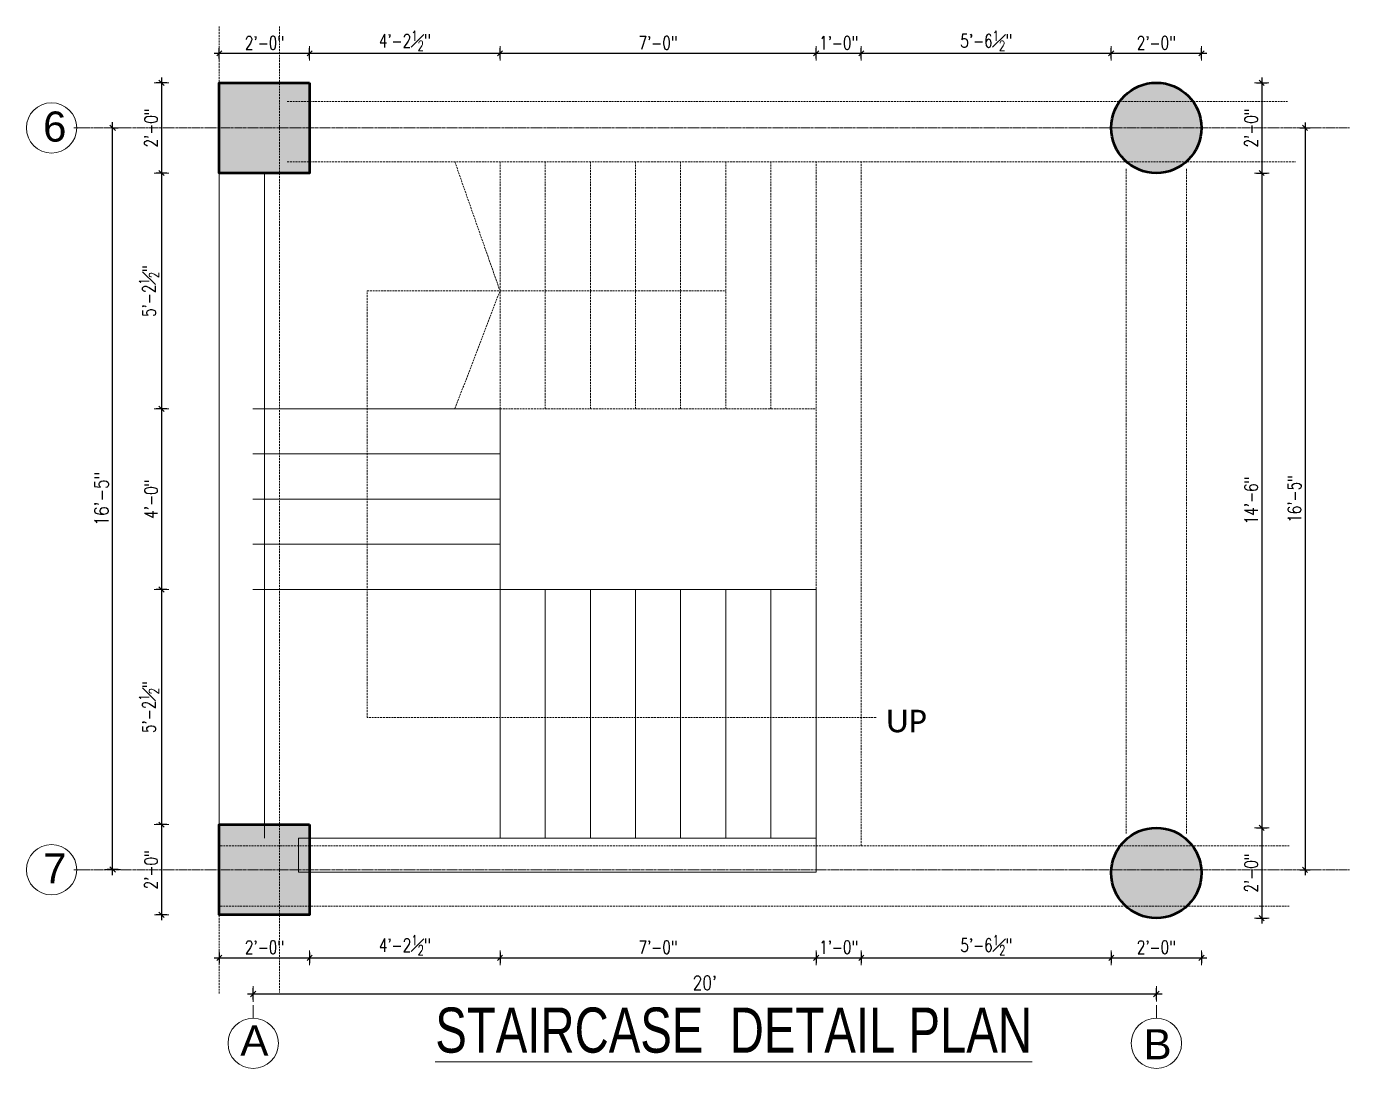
# Model space of a CAD drawing. Header units: inches. Extents: x 0 to 162649, y -36601 to -26324.
# Drawn here: x 159768.9 to 160120.5, y -30521.8 to -30241.4 of the extents above; entities that cross this region are included whole.
import ezdxf
from ezdxf import colors
from ezdxf.entities.mleader import LeaderData, LeaderLine
from ezdxf.enums import TextEntityAlignment as Align
from ezdxf.math import Vec2, Vec3

# ---------------------------------------------------------------- set-up
doc = ezdxf.new("R2010")
doc.units = ezdxf.units.IN
doc.header["$MEASUREMENT"] = 0
doc.linetypes.add('CENTER2', pattern=[1.125, 0.75, -0.125, 0.125, -0.125])
doc.linetypes.add('DASHED', pattern=[0.75, 0.5, -0.25])
for name, color, linetype, lineweight in [('A-COLUMN', 3, 'Continuous', 50), ('Dim', 1, 'Continuous', 13), ('Frame', 61, 'Continuous', 9), ('Grid', 9, 'Continuous', 13), ('hatch', 252, 'Continuous', 0), ('OL_AR_Center line', 253, 'CENTER2', 13), ('OL_AR_Hatch', 253, 'Continuous', 0), ('OL_AR_SYMBOL', 1, 'Continuous', 5), ('OL_AR_Text', 140, 'Continuous', 5), ('Title', 4, 'Continuous', 18)]:
    doc.layers.add(name, color=color, linetype=linetype, lineweight=lineweight)
doc.styles.add('1-8 Annotative Text', font='calibri.ttf', dxfattribs={"height": 0.125})
doc.styles.add('Arial', font='arial.ttf', dxfattribs={"width": 0.8})
doc.styles.add('rmtext', font='romans.shx', dxfattribs={"width": 0.8})
doc.styles.add('S30', font='romans.shx', dxfattribs={"width": 0.75})
doc.styles.get("Standard").update_dxf_attribs({"font": 'arial.ttf'})
doc.dimstyles.new('D40', dxfattribs={"dimscale": 45, "dimtxt": 0.078125, "dimasz": 0.03125, "dimexe": 0.03125, "dimexo": 0.0625, "dimgap": 0.015625, "dimtad": 1, "dimdec": 1, "dimzin": 3, "dimdsep": 46, "dimlunit": 4, "dimtxsty": 'S30', "dimblk": 'OBLIQUE', "dimcen": 0.09375, "dimdle": 0.03125, "dimclrd": 256, "dimclre": 256, "dimclrt": 2, "dimadec": 0, "dimazin": 0, "dimtfac": 0.75, "dimtdec": 1, "dimtix": 1, "dimtmove": 0, "dimatfit": 3, "dimfxl": 0.03125, "dimfxlon": 1, "dimfrac": 1, "dimtolj": 1, "dimtzin": 0, "dimarcsym": 0})
doc.dimstyles.new('DIM-48', dxfattribs={"dimscale": 48, "dimtxt": 0.078125, "dimasz": 0.03125, "dimexe": 0.03125, "dimexo": 0.0625, "dimgap": 0.015625, "dimtad": 1, "dimdec": 1, "dimdsep": 46, "dimlunit": 4, "dimtxsty": 'rmtext', "dimblk": 'OBLIQUE', "dimcen": 2.5, "dimdle": 0.03125, "dimclrd": 1, "dimclre": 1, "dimclrt": 2, "dimadec": 0, "dimazin": 0, "dimtfac": 0.75, "dimtdec": 1, "dimtmove": 2, "dimatfit": 2, "dimfxl": 0.03125, "dimfxlon": 1, "dimfrac": 1, "dimtolj": 1, "dimtzin": 0, "dimarcsym": 0})

# ---------------------------------------------------------------- blocks, each defined once
blk = doc.blocks.new('18-18-COLUMN')
at = {"layer": 'hatch'}
h = blk.add_hatch(color=256, dxfattribs=at)
h.dxf.hatch_style = 1
h.paths.add_polyline_path([(161857.73, -30709.37), (161857.73, -30727.37), (161839.73, -30727.37), (161839.73, -30709.37)])
blk.add_lwpolyline([(161857.73, -30709.37), (161857.73, -30727.37), (161839.73, -30727.37), (161839.73, -30709.37), (161857.73, -30709.37)])
blk = doc.blocks.new('_Oblique')
for p, q in [((-0.49, -0.49), (0.49, 0.49)), ((0, -1.37), (0, 1.38))]:
    blk.add_line(p, q)
blk = doc.blocks.new('*D901')
at = {"layer": 'Defpoints', "color": 0, "transparency": 16777216}
for p in [(159791.79, -30268.34), (159791.79, -30268.34), (159817.13, -30465.43)]:
    blk.add_point(p, dxfattribs=at)
at = {"layer": 'Dim', "color": 1, "lineweight": -2, "transparency": 16777216}
for p, q in [((159791.79, -30466.93), (159791.79, -30266.84)), ((159791.79, -30268.34), (159793.29, -30268.34)), ((159793.29, -30465.43), (159790.29, -30465.43))]:
    blk.add_line(p, q, dxfattribs=at)
at = {"layer": 'Dim', "color": 1, "lineweight": -2, "transparency": 16777216, "xscale": 1.5, "yscale": 1.5, "zscale": 1.5}
for p, rotation in [((159791.79, -30268.34), 90), ((159791.79, -30465.43), 270)]:
    blk.add_blockref('_Oblique', p, dxfattribs=dict(at, rotation=rotation))
at = {"layer": 'Dim', "color": 2, "transparency": 16777216, "insert": (159788.81, -30366.88), "char_height": 3.75, "attachment_point": 5, "rotation": 90, "style": 'rmtext'}
blk.add_mtext('\\A1;16\'-5"', dxfattribs=at)
blk = doc.blocks.new('*D902')
at = {"layer": 'Defpoints', "color": 0, "transparency": 16777216}
for p in [(160069.13, -30498.52), (159829.13, -30504.22), (160069.13, -30504.22)]:
    blk.add_point(p, dxfattribs=at)
at = {"layer": 'Dim', "color": 1, "lineweight": -2, "transparency": 16777216}
for p, q in [((159827.63, -30498.52), (160070.63, -30498.52)), ((159829.13, -30500.02), (159829.13, -30497.02)), ((160069.13, -30500.02), (160069.13, -30497.02))]:
    blk.add_line(p, q, dxfattribs=at)
at = {"layer": 'Dim', "color": 1, "lineweight": -2, "transparency": 16777216, "xscale": 1.5, "yscale": 1.5, "zscale": 1.5, "rotation": 180}
blk.add_blockref('_Oblique', (159829.13, -30498.52), dxfattribs=at)
at = {"layer": 'Dim', "color": 1, "lineweight": -2, "transparency": 16777216, "xscale": 1.5, "yscale": 1.5, "zscale": 1.5}
blk.add_blockref('_Oblique', (160069.13, -30498.52), dxfattribs=at)
at = {"layer": 'Dim', "color": 2, "transparency": 16777216, "insert": (159949.13, -30495.54), "char_height": 3.75, "attachment_point": 5, "style": 'rmtext'}
blk.add_mtext("\\A1;20'", dxfattribs=at)
blk = doc.blocks.new('*D846')
at = {"layer": 'Defpoints', "color": 0, "transparency": 16777216}
for p in [(159820.13, -30256.34), (159804.79, -30280.34), (159820.13, -30280.34)]:
    blk.add_point(p, dxfattribs=at)
at = {"layer": 'Dim', "lineweight": -2, "transparency": 16777216}
for p, q in [((159806.2, -30256.34), (159803.38, -30256.34)), ((159804.79, -30254.93), (159804.79, -30281.74)), ((159806.2, -30280.34), (159803.38, -30280.34))]:
    blk.add_line(p, q, dxfattribs=at)
at = {"layer": 'Dim', "lineweight": -2, "transparency": 16777216, "xscale": 1.40625, "yscale": 1.40625, "zscale": 1.40625}
for p, rotation in [((159804.79, -30256.34), 90), ((159804.79, -30280.34), 270)]:
    blk.add_blockref('_Oblique', p, dxfattribs=dict(at, rotation=rotation))
at = {"layer": 'Dim', "color": 2, "transparency": 16777216, "insert": (159801.99, -30268.34), "char_height": 3.516, "attachment_point": 5, "rotation": 90, "style": 'S30'}
blk.add_mtext('\\A1;2\'-0"', dxfattribs=at)
blk = doc.blocks.new('*D903')
at = {"layer": 'Defpoints', "color": 0, "transparency": 16777216}
for p in [(159820.13, -30280.34), (159804.79, -30343.01), (159829.05, -30343.01)]:
    blk.add_point(p, dxfattribs=at)
at = {"layer": 'Dim', "lineweight": -2, "transparency": 16777216}
for p, q in [((159806.2, -30280.34), (159803.38, -30280.34)), ((159804.79, -30278.93), (159804.79, -30344.42)), ((159806.2, -30343.01), (159803.38, -30343.01))]:
    blk.add_line(p, q, dxfattribs=at)
at = {"layer": 'Dim', "lineweight": -2, "transparency": 16777216, "xscale": 1.40625, "yscale": 1.40625, "zscale": 1.40625}
for p, rotation in [((159804.79, -30280.34), 90), ((159804.79, -30343.01), 270)]:
    blk.add_blockref('_Oblique', p, dxfattribs=dict(at, rotation=rotation))
at = {"layer": 'Dim', "color": 2, "transparency": 16777216, "insert": (159801.45, -30311.68), "char_height": 3.5156, "attachment_point": 5, "rotation": 90, "style": 'S30'}
blk.add_mtext('\\A1;5\'-2{\\H0.750000x;\\S1#2;}"', dxfattribs=at)
blk = doc.blocks.new('*D904')
at = {"layer": 'Defpoints', "color": 0, "transparency": 16777216}
for p in [(159829.05, -30343.01), (159804.79, -30391.01), (159829.05, -30391.01)]:
    blk.add_point(p, dxfattribs=at)
at = {"layer": 'Dim', "lineweight": -2, "transparency": 16777216}
for p, q in [((159806.2, -30343.01), (159803.38, -30343.01)), ((159804.79, -30341.61), (159804.79, -30392.42)), ((159806.2, -30391.01), (159803.38, -30391.01))]:
    blk.add_line(p, q, dxfattribs=at)
at = {"layer": 'Dim', "lineweight": -2, "transparency": 16777216, "xscale": 1.40625, "yscale": 1.40625, "zscale": 1.40625}
for p, rotation in [((159804.79, -30343.01), 90), ((159804.79, -30391.01), 270)]:
    blk.add_blockref('_Oblique', p, dxfattribs=dict(at, rotation=rotation))
at = {"layer": 'Dim', "color": 2, "transparency": 16777216, "insert": (159801.99, -30367.01), "char_height": 3.516, "attachment_point": 5, "rotation": 90, "style": 'S30'}
blk.add_mtext('\\A1;4\'-0"', dxfattribs=at)
blk = doc.blocks.new('*D905')
at = {"layer": 'Defpoints', "color": 0, "transparency": 16777216}
for p in [(159829.05, -30391.01), (159804.79, -30453.52), (159820.13, -30453.52)]:
    blk.add_point(p, dxfattribs=at)
at = {"layer": 'Dim', "lineweight": -2, "transparency": 16777216}
for p, q in [((159804.79, -30389.61), (159804.79, -30454.93)), ((159806.2, -30391.01), (159803.38, -30391.01)), ((159806.2, -30453.52), (159803.38, -30453.52))]:
    blk.add_line(p, q, dxfattribs=at)
at = {"layer": 'Dim', "lineweight": -2, "transparency": 16777216, "xscale": 1.40625, "yscale": 1.40625, "zscale": 1.40625}
for p, rotation in [((159804.79, -30391.01), 90), ((159804.79, -30453.52), 270)]:
    blk.add_blockref('_Oblique', p, dxfattribs=dict(at, rotation=rotation))
at = {"layer": 'Dim', "color": 2, "transparency": 16777216, "insert": (159801.45, -30422.27), "char_height": 3.5156, "attachment_point": 5, "rotation": 90, "style": 'S30'}
blk.add_mtext('\\A1;5\'-2{\\H0.750000x;\\S1#2;}"', dxfattribs=at)
blk = doc.blocks.new('*D847')
at = {"layer": 'Defpoints', "color": 0, "transparency": 16777216}
for p in [(159820.13, -30453.52), (159804.79, -30477.52), (159820.13, -30477.52)]:
    blk.add_point(p, dxfattribs=at)
at = {"layer": 'Dim', "lineweight": -2, "transparency": 16777216}
for p, q in [((159806.2, -30453.52), (159803.38, -30453.52)), ((159804.79, -30452.11), (159804.79, -30478.93)), ((159806.2, -30477.52), (159803.38, -30477.52))]:
    blk.add_line(p, q, dxfattribs=at)
at = {"layer": 'Dim', "lineweight": -2, "transparency": 16777216, "xscale": 1.40625, "yscale": 1.40625, "zscale": 1.40625}
for p, rotation in [((159804.79, -30453.52), 90), ((159804.79, -30477.52), 270)]:
    blk.add_blockref('_Oblique', p, dxfattribs=dict(at, rotation=rotation))
at = {"layer": 'Dim', "color": 2, "transparency": 16777216, "insert": (159801.99, -30465.52), "char_height": 3.516, "attachment_point": 5, "rotation": 90, "style": 'S30'}
blk.add_mtext('\\A1;2\'-0"', dxfattribs=at)
blk = doc.blocks.new('*D848')
at = {"layer": 'Defpoints', "color": 0, "transparency": 16777216}
for p in [(159820.13, -30475.15), (159844.13, -30475.15), (159844.13, -30488.92)]:
    blk.add_point(p, dxfattribs=at)
at = {"layer": 'Dim', "lineweight": -2, "transparency": 16777216}
for p, q in [((159820.13, -30487.52), (159820.13, -30490.33)), ((159844.13, -30487.52), (159844.13, -30490.33)), ((159818.72, -30488.92), (159845.53, -30488.92))]:
    blk.add_line(p, q, dxfattribs=at)
at = {"layer": 'Dim', "lineweight": -2, "transparency": 16777216, "xscale": 1.40625, "yscale": 1.40625, "zscale": 1.40625, "rotation": 180}
blk.add_blockref('_Oblique', (159820.13, -30488.92), dxfattribs=at)
at = {"layer": 'Dim', "lineweight": -2, "transparency": 16777216, "xscale": 1.40625, "yscale": 1.40625, "zscale": 1.40625}
blk.add_blockref('_Oblique', (159844.13, -30488.92), dxfattribs=at)
at = {"layer": 'Dim', "color": 2, "transparency": 16777216, "insert": (159832.13, -30486.13), "char_height": 3.516, "attachment_point": 5, "style": 'S30'}
blk.add_mtext('\\A1;2\'-0"', dxfattribs=at)
blk = doc.blocks.new('*D849')
at = {"layer": 'Defpoints', "color": 0, "transparency": 16777216}
for p in [(159894.72, -30457.15), (159844.13, -30475.15), (159894.72, -30488.92)]:
    blk.add_point(p, dxfattribs=at)
at = {"layer": 'Dim', "lineweight": -2, "transparency": 16777216}
for p, q in [((159844.13, -30487.52), (159844.13, -30490.33)), ((159894.72, -30487.52), (159894.72, -30490.33)), ((159842.72, -30488.92), (159896.12, -30488.92))]:
    blk.add_line(p, q, dxfattribs=at)
at = {"layer": 'Dim', "lineweight": -2, "transparency": 16777216, "xscale": 1.40625, "yscale": 1.40625, "zscale": 1.40625, "rotation": 180}
blk.add_blockref('_Oblique', (159844.13, -30488.92), dxfattribs=at)
at = {"layer": 'Dim', "lineweight": -2, "transparency": 16777216, "xscale": 1.40625, "yscale": 1.40625, "zscale": 1.40625}
blk.add_blockref('_Oblique', (159894.72, -30488.92), dxfattribs=at)
at = {"layer": 'Dim', "color": 2, "transparency": 16777216, "insert": (159869.42, -30485.58), "char_height": 3.5156, "attachment_point": 5, "style": 'S30'}
blk.add_mtext('\\A1;4\'-2{\\H0.750000x;\\S1#2;}"', dxfattribs=at)
blk = doc.blocks.new('*D906')
at = {"layer": 'Defpoints', "color": 0, "transparency": 16777216}
for p in [(159894.72, -30457.15), (159978.72, -30457.15), (159978.72, -30488.92)]:
    blk.add_point(p, dxfattribs=at)
at = {"layer": 'Dim', "lineweight": -2, "transparency": 16777216}
for p, q in [((159894.72, -30487.52), (159894.72, -30490.33)), ((159978.72, -30487.52), (159978.72, -30490.33)), ((159893.31, -30488.92), (159980.12, -30488.92))]:
    blk.add_line(p, q, dxfattribs=at)
at = {"layer": 'Dim', "lineweight": -2, "transparency": 16777216, "xscale": 1.40625, "yscale": 1.40625, "zscale": 1.40625, "rotation": 180}
blk.add_blockref('_Oblique', (159894.72, -30488.92), dxfattribs=at)
at = {"layer": 'Dim', "lineweight": -2, "transparency": 16777216, "xscale": 1.40625, "yscale": 1.40625, "zscale": 1.40625}
blk.add_blockref('_Oblique', (159978.72, -30488.92), dxfattribs=at)
at = {"layer": 'Dim', "color": 2, "transparency": 16777216, "insert": (159936.72, -30486.13), "char_height": 3.516, "attachment_point": 5, "style": 'S30'}
blk.add_mtext('\\A1;7\'-0"', dxfattribs=at)
blk = doc.blocks.new('*D907')
at = {"layer": 'Defpoints', "color": 0, "transparency": 16777216}
for p in [(159978.72, -30457.15), (159990.72, -30459.15), (159990.72, -30488.92)]:
    blk.add_point(p, dxfattribs=at)
at = {"layer": 'Dim', "lineweight": -2, "transparency": 16777216}
for p, q in [((159978.72, -30487.52), (159978.72, -30490.33)), ((159990.72, -30487.52), (159990.72, -30490.33)), ((159977.31, -30488.92), (159992.12, -30488.92))]:
    blk.add_line(p, q, dxfattribs=at)
at = {"layer": 'Dim', "lineweight": -2, "transparency": 16777216, "xscale": 1.40625, "yscale": 1.40625, "zscale": 1.40625, "rotation": 180}
blk.add_blockref('_Oblique', (159978.72, -30488.92), dxfattribs=at)
at = {"layer": 'Dim', "lineweight": -2, "transparency": 16777216, "xscale": 1.40625, "yscale": 1.40625, "zscale": 1.40625}
blk.add_blockref('_Oblique', (159990.72, -30488.92), dxfattribs=at)
at = {"layer": 'Dim', "color": 2, "transparency": 16777216, "insert": (159984.72, -30486.13), "char_height": 3.516, "attachment_point": 5, "style": 'S30'}
blk.add_mtext('\\A1;1\'-0"', dxfattribs=at)
blk = doc.blocks.new('*D908')
at = {"layer": 'Defpoints', "color": 0, "transparency": 16777216}
for p in [(159990.72, -30459.15), (160057.16, -30465.52), (160057.16, -30488.92)]:
    blk.add_point(p, dxfattribs=at)
at = {"layer": 'Dim', "lineweight": -2, "transparency": 16777216}
for p, q in [((159990.72, -30487.52), (159990.72, -30490.33)), ((160057.16, -30487.52), (160057.16, -30490.33)), ((159989.31, -30488.92), (160058.56, -30488.92))]:
    blk.add_line(p, q, dxfattribs=at)
at = {"layer": 'Dim', "lineweight": -2, "transparency": 16777216, "xscale": 1.40625, "yscale": 1.40625, "zscale": 1.40625, "rotation": 180}
blk.add_blockref('_Oblique', (159990.72, -30488.92), dxfattribs=at)
at = {"layer": 'Dim', "lineweight": -2, "transparency": 16777216, "xscale": 1.40625, "yscale": 1.40625, "zscale": 1.40625}
blk.add_blockref('_Oblique', (160057.16, -30488.92), dxfattribs=at)
at = {"layer": 'Dim', "color": 2, "transparency": 16777216, "insert": (160023.94, -30485.58), "char_height": 3.5156, "attachment_point": 5, "style": 'S30'}
blk.add_mtext('\\A1;5\'-6{\\H0.750000x;\\S1#2;}"', dxfattribs=at)
blk = doc.blocks.new('*D909')
at = {"layer": 'Defpoints', "color": 0, "transparency": 16777216}
for p in [(160057.16, -30465.52), (160081.1, -30465.52), (160081.1, -30488.92)]:
    blk.add_point(p, dxfattribs=at)
at = {"layer": 'Dim', "lineweight": -2, "transparency": 16777216}
for p, q in [((160057.16, -30487.52), (160057.16, -30490.33)), ((160081.1, -30487.52), (160081.1, -30490.33)), ((160055.75, -30488.92), (160082.5, -30488.92))]:
    blk.add_line(p, q, dxfattribs=at)
at = {"layer": 'Dim', "lineweight": -2, "transparency": 16777216, "xscale": 1.40625, "yscale": 1.40625, "zscale": 1.40625, "rotation": 180}
blk.add_blockref('_Oblique', (160057.16, -30488.92), dxfattribs=at)
at = {"layer": 'Dim', "lineweight": -2, "transparency": 16777216, "xscale": 1.40625, "yscale": 1.40625, "zscale": 1.40625}
blk.add_blockref('_Oblique', (160081.1, -30488.92), dxfattribs=at)
at = {"layer": 'Dim', "color": 2, "transparency": 16777216, "insert": (160069.13, -30486.13), "char_height": 3.516, "attachment_point": 5, "style": 'S30'}
blk.add_mtext('\\A1;2\'-0"', dxfattribs=at)
blk = doc.blocks.new('*D910')
at = {"layer": 'Defpoints', "color": 0, "transparency": 16777216}
for p in [(159844.13, -30248.52), (159820.13, -30256.34), (159844.13, -30256.34)]:
    blk.add_point(p, dxfattribs=at)
at = {"layer": 'Dim', "lineweight": -2, "transparency": 16777216}
for p, q in [((159818.72, -30248.52), (159845.53, -30248.52)), ((159820.13, -30249.93), (159820.13, -30247.11)), ((159844.13, -30249.93), (159844.13, -30247.11))]:
    blk.add_line(p, q, dxfattribs=at)
at = {"layer": 'Dim', "lineweight": -2, "transparency": 16777216, "xscale": 1.40625, "yscale": 1.40625, "zscale": 1.40625, "rotation": 180}
blk.add_blockref('_Oblique', (159820.13, -30248.52), dxfattribs=at)
at = {"layer": 'Dim', "lineweight": -2, "transparency": 16777216, "xscale": 1.40625, "yscale": 1.40625, "zscale": 1.40625}
blk.add_blockref('_Oblique', (159844.13, -30248.52), dxfattribs=at)
at = {"layer": 'Dim', "color": 2, "transparency": 16777216, "insert": (159832.13, -30245.73), "char_height": 3.516, "attachment_point": 5, "style": 'S30'}
blk.add_mtext('\\A1;2\'-0"', dxfattribs=at)
blk = doc.blocks.new('*D911')
at = {"layer": 'Defpoints', "color": 0, "transparency": 16777216}
for p in [(159894.72, -30248.52), (159844.13, -30256.34), (159894.72, -30277.34)]:
    blk.add_point(p, dxfattribs=at)
at = {"layer": 'Dim', "lineweight": -2, "transparency": 16777216}
for p, q in [((159842.72, -30248.52), (159896.12, -30248.52)), ((159844.13, -30249.93), (159844.13, -30247.11)), ((159894.72, -30249.93), (159894.72, -30247.11))]:
    blk.add_line(p, q, dxfattribs=at)
at = {"layer": 'Dim', "lineweight": -2, "transparency": 16777216, "xscale": 1.40625, "yscale": 1.40625, "zscale": 1.40625, "rotation": 180}
blk.add_blockref('_Oblique', (159844.13, -30248.52), dxfattribs=at)
at = {"layer": 'Dim', "lineweight": -2, "transparency": 16777216, "xscale": 1.40625, "yscale": 1.40625, "zscale": 1.40625}
blk.add_blockref('_Oblique', (159894.72, -30248.52), dxfattribs=at)
at = {"layer": 'Dim', "color": 2, "transparency": 16777216, "insert": (159869.42, -30245.18), "char_height": 3.5156, "attachment_point": 5, "style": 'S30'}
blk.add_mtext('\\A1;4\'-2{\\H0.750000x;\\S1#2;}"', dxfattribs=at)
blk = doc.blocks.new('*D912')
at = {"layer": 'Defpoints', "color": 0, "transparency": 16777216}
for p in [(159978.72, -30248.52), (159894.72, -30277.34), (159978.72, -30277.34)]:
    blk.add_point(p, dxfattribs=at)
at = {"layer": 'Dim', "lineweight": -2, "transparency": 16777216}
for p, q in [((159893.31, -30248.52), (159980.12, -30248.52)), ((159894.72, -30249.93), (159894.72, -30247.11)), ((159978.72, -30249.93), (159978.72, -30247.11))]:
    blk.add_line(p, q, dxfattribs=at)
at = {"layer": 'Dim', "lineweight": -2, "transparency": 16777216, "xscale": 1.40625, "yscale": 1.40625, "zscale": 1.40625, "rotation": 180}
blk.add_blockref('_Oblique', (159894.72, -30248.52), dxfattribs=at)
at = {"layer": 'Dim', "lineweight": -2, "transparency": 16777216, "xscale": 1.40625, "yscale": 1.40625, "zscale": 1.40625}
blk.add_blockref('_Oblique', (159978.72, -30248.52), dxfattribs=at)
at = {"layer": 'Dim', "color": 2, "transparency": 16777216, "insert": (159936.72, -30245.73), "char_height": 3.516, "attachment_point": 5, "style": 'S30'}
blk.add_mtext('\\A1;7\'-0"', dxfattribs=at)
blk = doc.blocks.new('*D913')
at = {"layer": 'Defpoints', "color": 0, "transparency": 16777216}
for p in [(159990.72, -30248.52), (159978.72, -30277.34), (159990.72, -30277.34)]:
    blk.add_point(p, dxfattribs=at)
at = {"layer": 'Dim', "lineweight": -2, "transparency": 16777216}
for p, q in [((159977.31, -30248.52), (159992.12, -30248.52)), ((159978.72, -30249.93), (159978.72, -30247.11)), ((159990.72, -30249.93), (159990.72, -30247.11))]:
    blk.add_line(p, q, dxfattribs=at)
at = {"layer": 'Dim', "lineweight": -2, "transparency": 16777216, "xscale": 1.40625, "yscale": 1.40625, "zscale": 1.40625, "rotation": 180}
blk.add_blockref('_Oblique', (159978.72, -30248.52), dxfattribs=at)
at = {"layer": 'Dim', "lineweight": -2, "transparency": 16777216, "xscale": 1.40625, "yscale": 1.40625, "zscale": 1.40625}
blk.add_blockref('_Oblique', (159990.72, -30248.52), dxfattribs=at)
at = {"layer": 'Dim', "color": 2, "transparency": 16777216, "insert": (159984.72, -30245.73), "char_height": 3.516, "attachment_point": 5, "style": 'S30'}
blk.add_mtext('\\A1;1\'-0"', dxfattribs=at)
blk = doc.blocks.new('*D914')
at = {"layer": 'Defpoints', "color": 0, "transparency": 16777216}
for p in [(160057.13, -30248.52), (160057.13, -30268.34), (159990.72, -30277.34)]:
    blk.add_point(p, dxfattribs=at)
at = {"layer": 'Dim', "lineweight": -2, "transparency": 16777216}
for p, q in [((159989.31, -30248.52), (160058.53, -30248.52)), ((159990.72, -30249.93), (159990.72, -30247.11)), ((160057.13, -30249.93), (160057.13, -30247.11))]:
    blk.add_line(p, q, dxfattribs=at)
at = {"layer": 'Dim', "lineweight": -2, "transparency": 16777216, "xscale": 1.40625, "yscale": 1.40625, "zscale": 1.40625, "rotation": 180}
blk.add_blockref('_Oblique', (159990.72, -30248.52), dxfattribs=at)
at = {"layer": 'Dim', "lineweight": -2, "transparency": 16777216, "xscale": 1.40625, "yscale": 1.40625, "zscale": 1.40625}
blk.add_blockref('_Oblique', (160057.13, -30248.52), dxfattribs=at)
at = {"layer": 'Dim', "color": 2, "transparency": 16777216, "insert": (160023.92, -30245.18), "char_height": 3.5156, "attachment_point": 5, "style": 'S30'}
blk.add_mtext('\\A1;5\'-6{\\H0.750000x;\\S1#2;}"', dxfattribs=at)
blk = doc.blocks.new('*D915')
at = {"layer": 'Defpoints', "color": 0, "transparency": 16777216}
for p in [(160081.13, -30248.52), (160057.13, -30268.34), (160081.13, -30268.34)]:
    blk.add_point(p, dxfattribs=at)
at = {"layer": 'Dim', "lineweight": -2, "transparency": 16777216}
for p, q in [((160055.72, -30248.52), (160082.53, -30248.52)), ((160057.13, -30249.93), (160057.13, -30247.11)), ((160081.13, -30249.93), (160081.13, -30247.11))]:
    blk.add_line(p, q, dxfattribs=at)
at = {"layer": 'Dim', "lineweight": -2, "transparency": 16777216, "xscale": 1.40625, "yscale": 1.40625, "zscale": 1.40625, "rotation": 180}
blk.add_blockref('_Oblique', (160057.13, -30248.52), dxfattribs=at)
at = {"layer": 'Dim', "lineweight": -2, "transparency": 16777216, "xscale": 1.40625, "yscale": 1.40625, "zscale": 1.40625}
blk.add_blockref('_Oblique', (160081.13, -30248.52), dxfattribs=at)
at = {"layer": 'Dim', "color": 2, "transparency": 16777216, "insert": (160069.13, -30245.73), "char_height": 3.516, "attachment_point": 5, "style": 'S30'}
blk.add_mtext('\\A1;2\'-0"', dxfattribs=at)
blk = doc.blocks.new('*D916')
at = {"layer": 'Defpoints', "color": 0, "transparency": 16777216}
for p in [(160069.13, -30256.34), (160069.13, -30280.34), (160097.13, -30280.34)]:
    blk.add_point(p, dxfattribs=at)
at = {"layer": 'Dim', "lineweight": -2, "transparency": 16777216}
for p, q in [((160095.72, -30256.34), (160098.53, -30256.34)), ((160097.13, -30254.93), (160097.13, -30281.74)), ((160095.72, -30280.34), (160098.53, -30280.34))]:
    blk.add_line(p, q, dxfattribs=at)
at = {"layer": 'Dim', "lineweight": -2, "transparency": 16777216, "xscale": 1.40625, "yscale": 1.40625, "zscale": 1.40625}
for p, rotation in [((160097.13, -30256.34), 90), ((160097.13, -30280.34), 270)]:
    blk.add_blockref('_Oblique', p, dxfattribs=dict(at, rotation=rotation))
at = {"layer": 'Dim', "color": 2, "transparency": 16777216, "insert": (160094.33, -30268.34), "char_height": 3.516, "attachment_point": 5, "rotation": 90, "style": 'S30'}
blk.add_mtext('\\A1;2\'-0"', dxfattribs=at)
blk = doc.blocks.new('*D917')
at = {"layer": 'Defpoints', "color": 0, "transparency": 16777216}
for p in [(160069.13, -30280.34), (160069.13, -30454.36), (160097.13, -30454.36)]:
    blk.add_point(p, dxfattribs=at)
at = {"layer": 'Dim', "lineweight": -2, "transparency": 16777216}
for p, q in [((160095.72, -30280.34), (160098.53, -30280.34)), ((160097.13, -30278.93), (160097.13, -30455.77)), ((160095.72, -30454.36), (160098.53, -30454.36))]:
    blk.add_line(p, q, dxfattribs=at)
at = {"layer": 'Dim', "lineweight": -2, "transparency": 16777216, "xscale": 1.40625, "yscale": 1.40625, "zscale": 1.40625}
for p, rotation in [((160097.13, -30280.34), 90), ((160097.13, -30454.36), 270)]:
    blk.add_blockref('_Oblique', p, dxfattribs=dict(at, rotation=rotation))
at = {"layer": 'Dim', "color": 2, "transparency": 16777216, "insert": (160094.33, -30367.35), "char_height": 3.516, "attachment_point": 5, "rotation": 90, "style": 'S30'}
blk.add_mtext('\\A1;14\'-6"', dxfattribs=at)
blk = doc.blocks.new('*D850')
at = {"layer": 'Defpoints', "color": 0, "transparency": 16777216}
for p in [(160069.13, -30454.36), (160069.13, -30478.36), (160097.13, -30478.36)]:
    blk.add_point(p, dxfattribs=at)
at = {"layer": 'Dim', "lineweight": -2, "transparency": 16777216}
for p, q in [((160097.13, -30452.95), (160097.13, -30479.77)), ((160095.72, -30454.36), (160098.53, -30454.36)), ((160095.72, -30478.36), (160098.53, -30478.36))]:
    blk.add_line(p, q, dxfattribs=at)
at = {"layer": 'Dim', "lineweight": -2, "transparency": 16777216, "xscale": 1.40625, "yscale": 1.40625, "zscale": 1.40625}
for p, rotation in [((160097.13, -30454.36), 90), ((160097.13, -30478.36), 270)]:
    blk.add_blockref('_Oblique', p, dxfattribs=dict(at, rotation=rotation))
at = {"layer": 'Dim', "color": 2, "transparency": 16777216, "insert": (160094.33, -30466.36), "char_height": 3.516, "attachment_point": 5, "rotation": 90, "style": 'S30'}
blk.add_mtext('\\A1;2\'-0"', dxfattribs=at)
blk = doc.blocks.new('*D918')
at = {"layer": 'Defpoints', "color": 0, "transparency": 16777216}
for p in [(160069.13, -30268.34), (160069.13, -30465.52), (160108.63, -30465.52)]:
    blk.add_point(p, dxfattribs=at)
at = {"layer": 'Dim', "lineweight": -2, "transparency": 16777216}
for p, q in [((160108.63, -30266.93), (160108.63, -30466.93)), ((160107.22, -30268.34), (160110.03, -30268.34)), ((160107.22, -30465.52), (160110.03, -30465.52))]:
    blk.add_line(p, q, dxfattribs=at)
at = {"layer": 'Dim', "lineweight": -2, "transparency": 16777216, "xscale": 1.40625, "yscale": 1.40625, "zscale": 1.40625}
for p, rotation in [((160108.63, -30268.34), 90), ((160108.63, -30465.52), 270)]:
    blk.add_blockref('_Oblique', p, dxfattribs=dict(at, rotation=rotation))
at = {"layer": 'Dim', "color": 2, "transparency": 16777216, "insert": (160105.83, -30366.93), "char_height": 3.516, "attachment_point": 5, "rotation": 90, "style": 'S30'}
blk.add_mtext('\\A1;16\'-5"', dxfattribs=at)
blk = doc.blocks.new('Grid_Ver')
at = {"lineweight": 5}
blk.add_line((0, 131), (0, 0), dxfattribs=at)
blk.add_circle((0, 385), 254, dxfattribs=at)
blk.add_attdef('A', text='', height=200).set_placement((2, 300), align=Align.CENTER)

msp = doc.modelspace()

# ---------------------------------------------------------------- hatches: boundary and pattern name
at = {"layer": 'hatch'}
h = msp.add_hatch(color=256, dxfattribs=at)
h.dxf.hatch_style = 1
h.paths.add_polyline_path([(160081.13, -30268.34, 1), (160057.13, -30268.34, 1)])
h = msp.add_hatch(color=256, dxfattribs=at)
h.dxf.hatch_style = 1
h.paths.add_polyline_path([(160081.13, -30466.36, 1), (160057.13, -30466.36, 1)])

# ---------------------------------------------------------------- linework, layer by layer
at = {"layer": 'A-COLUMN'}
for centre in [(160069.13, -30268.34), (160069.13, -30466.36)]:
    msp.add_circle(centre, 12, dxfattribs=at)
at = {"layer": 'Frame'}
for p, q in [((159820.13, -30280.34), (159820.13, -30457.15)), ((159832.13, -30280.34), (159832.13, -30457.15))]:
    msp.add_line(p, q, dxfattribs=at)
at = {"layer": 'OL_AR_Center line'}
for p, q in [((159781.46, -30268.34), (160120.46, -30268.34)), ((159781.46, -30465.52), (160120.46, -30465.52))]:
    msp.add_line(p, q, dxfattribs=at)
at = {"layer": 'OL_AR_Hatch'}
for p, q in [((159829.05, -30343.01), (159894.72, -30343.01)), ((159894.72, -30343.01), (159894.72, -30457.15)), ((159829.05, -30355.01), (159894.72, -30355.01)), ((159829.05, -30367.01), (159894.72, -30367.01)), ((159829.05, -30379.01), (159894.72, -30379.01)), ((159829.05, -30391.01), (159978.72, -30391.01)), ((159906.72, -30391.01), (159906.72, -30457.15)), ((159918.72, -30391.01), (159918.72, -30457.15)), ((159930.72, -30391.01), (159930.72, -30457.15)), ((159942.72, -30391.01), (159942.72, -30457.15)), ((159954.72, -30391.01), (159954.72, -30457.15)), ((159966.72, -30391.01), (159966.72, -30457.15)), ((159978.72, -30391.01), (159978.72, -30457.15))]:
    msp.add_line(p, q, dxfattribs=at)
msp.add_lwpolyline([(159820.13, -30277.34), (159820.13, -30457.15)], dxfattribs=at)
msp.add_lwpolyline([(159978.72, -30466.15), (159841.13, -30466.15), (159841.13, -30457.15), (159978.72, -30457.15)], close=True, dxfattribs=at)
at = {"layer": 'OL_AR_SYMBOL', "linetype": 'DASHED'}
for p, q in [((159838.13, -30261.34), (160103.96, -30261.34)), ((159838.13, -30277.34), (160106.12, -30277.34)), ((159894.72, -30277.34), (159894.72, -30343.01)), ((159906.72, -30277.34), (159906.72, -30343.01)), ((159918.72, -30277.34), (159918.72, -30343.01)), ((159930.72, -30277.34), (159930.72, -30343.01)), ((159942.72, -30277.34), (159942.72, -30343.01)), ((159954.72, -30277.34), (159954.72, -30343.01)), ((159966.72, -30277.34), (159966.72, -30343.01)), ((159894.72, -30343.01), (159978.72, -30343.01))]:
    msp.add_line(p, q, dxfattribs=at)
for points in [[(159820.13, -30241.38), (159820.13, -30498.38)], [(159836.13, -30241.38), (159836.13, -30498.12)], [(159882.72, -30277.34), (159894.72, -30311.68), (159882.72, -30343.01)], [(159978.72, -30459.15), (159978.72, -30277.34)], [(159990.72, -30459.15), (159990.72, -30277.34)], [(160061.13, -30279.22), (160061.13, -30455.9)], [(160077.13, -30279.22), (160077.13, -30455.9)], [(159994.63, -30425.06), (159859.39, -30425.06), (159859.39, -30311.68), (159954.72, -30311.68)], [(160104.46, -30459.15), (159820.13, -30459.15)], [(160061.13, -30465.43), (160061.13, -30465.52)], [(160077.13, -30465.43), (160077.13, -30465.52)], [(160104.46, -30475.15), (159820.13, -30475.15)]]:
    msp.add_lwpolyline(points, dxfattribs=at)

# ---------------------------------------------------------------- block references
at = {"layer": 'A-COLUMN', "xscale": 1.333333333333333, "yscale": 1.333333333333333, "zscale": 1.333333333333333}
for p in [(-55966.18, 10689.49), (-55966.18, 10492.31)]:
    msp.add_blockref('18-18-COLUMN', p, dxfattribs=at)
at = {"layer": 'Grid'}
ref = msp.add_blockref('Grid_Ver', (159785.68, -30268.34), dxfattribs=dict(at, xscale=-0.02632499999308493, yscale=0.02632499999308493, zscale=0.02632499999308493, rotation=90))
ref.add_attrib('A', '6', dxfattribs={"layer": '0', "height": 8}).set_placement((159776.4, -30271.98), align=Align.CENTER)
ref = msp.add_blockref('Grid_Ver', (159785.68, -30465.52), dxfattribs=dict(at, xscale=-0.02632499999308493, yscale=0.02632499999308493, zscale=0.02632499999308493, rotation=90))
ref.add_attrib('A', '7', dxfattribs={"layer": '0', "height": 8}).set_placement((159776.4, -30469.16), align=Align.CENTER)
ref = msp.add_blockref('Grid_Ver', (159829.13, -30501.51), dxfattribs=dict(at, xscale=0.02632499999308493, yscale=0.02632499999308493, zscale=0.02632499999308493, rotation=180))
ref.add_attrib('A', 'A', dxfattribs={"layer": '0', "height": 8}).set_placement((159829.45, -30514.89), align=Align.CENTER)
ref = msp.add_blockref('Grid_Ver', (160069.13, -30501.51), dxfattribs=dict(at, xscale=0.02632499999308493, yscale=0.02632499999308493, zscale=0.02632499999308493, rotation=180))
ref.add_attrib('A', 'B', dxfattribs={"layer": '0', "height": 8}).set_placement((160069.45, -30515.89), align=Align.CENTER)

# ---------------------------------------------------------------- texts
at = {"layer": 'OL_AR_Text', "insert": (159997.31, -30423), "char_height": 6, "width": 28.253, "attachment_point": 1, "style": '1-8 Annotative Text'}
msp.add_mtext('\\A1;UP', dxfattribs=at)

# ---------------------------------------------------------------- dimensions: what is measured, and where the dimension line sits
at = {"layer": 'Dim'}
for base, p1, p2, picture, middle in [((159894.72, -30248.52), (159844.13, -30256.34), (159894.72, -30277.34), '*D911', (159869.42, -30245.18)), ((160057.13, -30248.52), (159990.72, -30277.34), (160057.13, -30268.34), '*D914', (160023.92, -30245.18)), ((159978.72, -30248.52), (159894.72, -30277.34), (159978.72, -30277.34), '*D912', (159936.72, -30245.73)), ((159990.72, -30248.52), (159978.72, -30277.34), (159990.72, -30277.34), '*D913', (159984.72, -30245.73)), ((160081.13, -30248.52), (160057.13, -30268.34), (160081.13, -30268.34), '*D915', (160069.13, -30245.73)), ((159894.72, -30488.92), (159844.13, -30475.15), (159894.72, -30457.15), '*D849', (159869.42, -30485.58)), ((159978.72, -30488.92), (159894.72, -30457.15), (159978.72, -30457.15), '*D906', (159936.72, -30486.13)), ((159990.72, -30488.92), (159978.72, -30457.15), (159990.72, -30459.15), '*D907', (159984.72, -30486.13)), ((160057.16, -30488.92), (159990.72, -30459.15), (160057.16, -30465.52), '*D908', (160023.94, -30485.58)), ((160081.1, -30488.92), (160057.16, -30465.52), (160081.1, -30465.52), '*D909', (160069.13, -30486.13))]:
    dim = msp.add_linear_dim(base=base, p1=p1, p2=p2, dimstyle='D40', override={"dimtmove": 1}, dxfattribs=at)
    dim.commit()
    dim.dimension.update_dxf_attribs({"geometry": picture, "text_midpoint": middle})
for base, p1, p2, dimstyle, picture, middle in [((159844.13, -30248.52), (159820.13, -30256.34), (159844.13, -30256.34), 'D40', '*D910', (159832.13, -30245.73)), ((159844.13, -30488.92), (159820.13, -30475.15), (159844.13, -30475.15), 'D40', '*D848', (159832.13, -30486.13)), ((160069.13, -30498.52), (159829.13, -30504.22), (160069.13, -30504.22), 'DIM-48', '*D902', (159949.13, -30495.54))]:
    dim = msp.add_linear_dim(base=base, p1=p1, p2=p2, dimstyle=dimstyle, dxfattribs=at)
    dim.commit()
    dim.dimension.update_dxf_attribs({"geometry": picture, "text_midpoint": middle})
for base, p1, p2, dimstyle, picture, middle in [((159804.79, -30280.34), (159820.13, -30256.34), (159820.13, -30280.34), 'D40', '*D846', (159801.99, -30268.34)), ((160097.13, -30280.34), (160069.13, -30256.34), (160069.13, -30280.34), 'D40', '*D916', (160094.33, -30268.34)), ((159791.79, -30268.34), (159817.13, -30465.43), (159791.79, -30268.34), 'DIM-48', '*D901', (159788.81, -30366.88)), ((160108.63, -30465.52), (160069.13, -30268.34), (160069.13, -30465.52), 'D40', '*D918', (160105.83, -30366.93))]:
    dim = msp.add_linear_dim(base=base, p1=p1, p2=p2, angle=90, dimstyle=dimstyle, dxfattribs=at)
    dim.commit()
    dim.dimension.update_dxf_attribs({"geometry": picture, "text_midpoint": middle})
for base, p1, p2, picture, middle in [((159804.79, -30343.01), (159820.13, -30280.34), (159829.05, -30343.01), '*D903', (159801.45, -30311.68)), ((160097.13, -30454.36), (160069.13, -30280.34), (160069.13, -30454.36), '*D917', (160094.33, -30367.35)), ((159804.79, -30391.01), (159829.05, -30343.01), (159829.05, -30391.01), '*D904', (159801.99, -30367.01)), ((159804.79, -30453.52), (159829.05, -30391.01), (159820.13, -30453.52), '*D905', (159801.45, -30422.27)), ((159804.79, -30477.52), (159820.13, -30453.52), (159820.13, -30477.52), '*D847', (159801.99, -30465.52)), ((160097.13, -30478.36), (160069.13, -30454.36), (160069.13, -30478.36), '*D850', (160094.33, -30466.36))]:
    dim = msp.add_linear_dim(base=base, p1=p1, p2=p2, angle=90, dimstyle='D40', override={"dimtmove": 1}, dxfattribs=at)
    dim.commit()
    dim.dimension.update_dxf_attribs({"geometry": picture, "text_midpoint": middle})

# ---------------------------------------------------------------- leaders
at = {"layer": 'Title'}
ml = msp.add_multileader_mtext('Standard', dxfattribs=at)
ml.set_content('{\\W0.75;\\LSTAIRCASE  DETAIL PLAN}', color=256, style='Arial')
ml.set_leader_properties(color=1, linetype='ByLayer', lineweight=9)
ml.build(insert=Vec2(0, 0))
ml.multileader.update_dxf_attribs({"leader_type": 0, "has_dogleg": 0, "text_left_attachment_type": 5, "text_right_attachment_type": 5, "dogleg_length": 0, "arrow_head_size": 4.5, "scale": 48})
ctx = ml.context
ctx.base_point, ctx.scale, ctx.char_height, ctx.arrow_head_size, ctx.landing_gap_size, ctx.plane_origin = Vec3(159878.3, -30516.73), 48, 12, 4.5, 0, Vec3(159859.53, -30524.41)
ctx.left_attachment, ctx.right_attachment, ctx.text_align_type = 5, 5, 1
notes = []
notes.append((ctx, [(0, (1, 1, 0), (159878.3, -30516.73), (1, 0), 0, [(0, [(159878.3, -30515.73)], 0, [])])]))
ctx.mtext.insert, ctx.mtext.alignment, ctx.mtext.flow_direction = Vec3(159956.81, -30502.13), 2, 5
for ctx, leaders in notes:
    for number, flags, end, landing, length, lines in leaders:
        leader = LeaderData()
        leader.index, (leader.has_last_leader_line, leader.has_dogleg_vector, leader.attachment_direction) = number, flags
        leader.last_leader_point, leader.dogleg_vector, leader.dogleg_length = Vec3(end), Vec3(landing), length
        for number, points, colour, breaks in lines:
            line = LeaderLine()
            line.index, line.vertices, line.color, line.breaks = number, Vec3.list(points), colors.encode_raw_color(colour), breaks
            leader.lines.append(line)
        ctx.leaders.append(leader)

doc.saveas('drawing.dxf')
